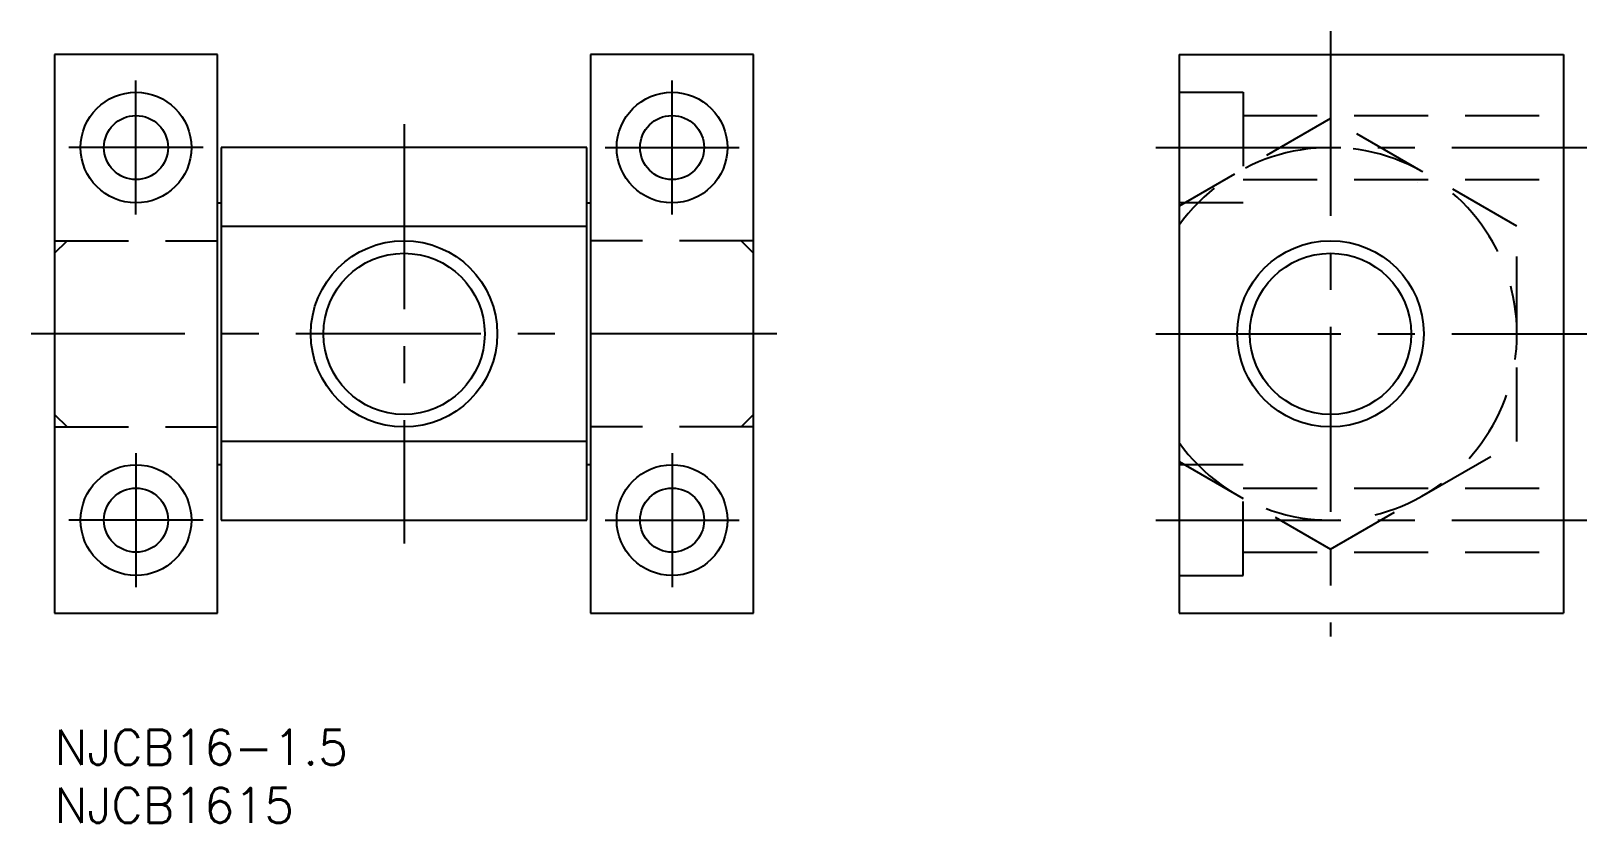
# Model space of a CAD drawing. Extents: x -2 to 131, y -8 to 60.
import ezdxf

# ---------------------------------------------------------------- set-up
doc = ezdxf.new("R2010")
doc.units = 0
doc.header["$LTSCALE"] = 0.5
doc.linetypes.add('CENTER', pattern=[50.8, 31.75, -6.35, 6.35, -6.35])
doc.linetypes.add('DASHED', pattern=[19.05, 12.7, -6.35])
for name, color, linetype in [('MSM_CENTER', 1, 'CENTER'), ('MSM_CONTINUOUS', 7, 'CONTINUOUS'), ('MSM_DASHED', 4, 'DASHED'), ('MSM_NARROW', 5, 'CONTINUOUS'), ('MSM_PART_NUMBER', 7, 'CONTINUOUS')]:
    doc.layers.add(name, color=color, linetype=linetype)
doc.styles.get("Standard").update_dxf_attribs({"font": 'txt.shx', "height": 3, "bigfont": 'bigfont.shx'})

# ---------------------------------------------------------------- blocks, each defined once
blk = doc.blocks.new('*U2')
at = {"layer": 'MSM_PART_NUMBER'}
blk.add_text('NJCB16-1.5', height=3, dxfattribs=at).set_placement((0, -3))
blk = doc.blocks.new('*U3')
at = {"layer": 'MSM_PART_NUMBER'}
blk.add_text('NJCB1615', height=3, dxfattribs=at).set_placement((0, -8))

msp = doc.modelspace()

# ---------------------------------------------------------------- linework, layer by layer
at = {"layer": 'MSM_CENTER'}
for p, q in [((109.5, 60), (109.5, 8)), ((7, 44.25), (7, 55.75)), ((53, 44.25), (53, 55.75)), ((30, 52), (30, 16)), ((12.75, 50), (1.25, 50)), ((47.25, 50), (58.75, 50)), ((94.5, 50), (131.5, 50)), ((62, 34), (-2, 34)), ((94.5, 34), (131.5, 34)), ((7, 23.75), (7, 12.25)), ((53, 23.75), (53, 12.25)), ((12.75, 18), (1.25, 18)), ((47.25, 18), (58.75, 18)), ((94.5, 18), (131.5, 18))]:
    msp.add_line(p, q, dxfattribs=at)
at = {"layer": 'MSM_CONTINUOUS'}
for p, q in [((14, 58), (0, 58)), ((0, 58), (0, 10)), ((14, 10), (14, 58)), ((60, 58), (46, 58)), ((46, 58), (46, 10)), ((60, 10), (60, 58)), ((96.5, 58), (96.5, 10)), ((96.5, 58), (129.5, 58)), ((129.5, 58), (129.5, 10)), ((45.7, 50), (14.3, 50)), ((14.3, 50), (14.3, 18)), ((45.7, 18), (45.7, 50)), ((117, 46.99), (117, 46.99)), ((14, 45.25), (14.3, 45.25)), ((45.7, 45.25), (46, 45.25)), ((14.3, 43.24), (45.7, 43.24)), ((45.7, 24.76), (14.3, 24.76)), ((14.3, 22.75), (14, 22.75)), ((46, 22.75), (45.7, 22.75)), ((14.3, 18), (45.7, 18)), ((0, 10), (14, 10)), ((46, 10), (60, 10)), ((96.5, 10), (129.5, 10))]:
    msp.add_line(p, q, dxfattribs=at)
for centre, radius in [((7, 50), 4.75), ((53, 50), 4.75), ((7, 50), 2.75), ((53, 50), 2.75), ((30, 34), 8), ((109.5, 34), 6.92), ((7, 18), 4.75), ((53, 18), 4.75), ((7, 18), 2.75), ((53, 18), 2.75)]:
    msp.add_circle(centre, radius, dxfattribs=at)
at = {"layer": 'MSM_DASHED'}
for p, q in [((96.5, 54.75), (102, 54.75)), ((102, 54.75), (102, 45.25)), ((109.5, 52.48), (96.5, 44.97)), ((102, 52.75), (129.5, 52.75)), ((125.5, 43.24), (109.5, 52.48)), ((102, 47.25), (129.5, 47.25)), ((102, 45.25), (96.5, 45.25)), ((125.5, 24.76), (125.5, 43.24)), ((0, 40.92), (1.08, 42)), ((0, 42), (14, 42)), ((60, 42), (46, 42)), ((60, 40.92), (58.92, 42)), ((0, 27.08), (1.08, 26)), ((60, 27.08), (58.92, 26)), ((0, 26), (14, 26)), ((60, 26), (46, 26)), ((109.5, 15.52), (125.5, 24.76)), ((96.5, 23.03), (109.5, 15.52)), ((102, 22.75), (96.5, 22.75)), ((102, 13.25), (102, 22.75)), ((102, 20.75), (129.5, 20.75)), ((102, 15.25), (129.5, 15.25)), ((96.5, 13.25), (102, 13.25))]:
    msp.add_line(p, q, dxfattribs=at)
msp.add_arc((109.5, 34), 16, 215.6591, 144.3409, dxfattribs=at)
at = {"layer": 'MSM_NARROW'}
for centre, radius in [((109.5, 34), 8), ((30, 34), 6.92)]:
    msp.add_circle(centre, radius, dxfattribs=at)

# ---------------------------------------------------------------- block references
at = {"layer": 'MSM_CONTINUOUS'}
for name in ['*U2', '*U3']:
    msp.add_blockref(name, (0, 0), dxfattribs=at)

doc.saveas('drawing.dxf')
